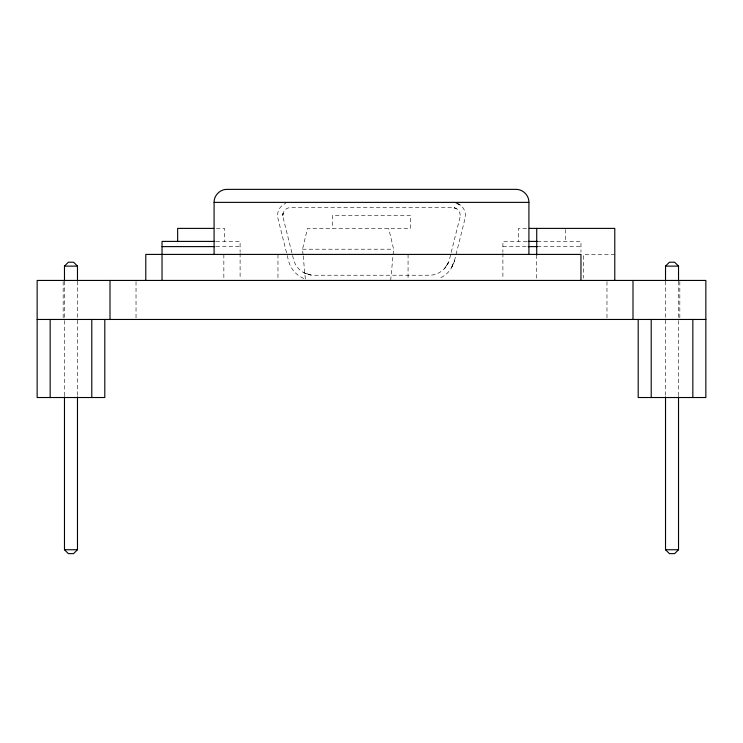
<?xml version="1.0" encoding="UTF-8"?>
<svg xmlns="http://www.w3.org/2000/svg" width="743" height="743" viewBox="0 0 743 743"><rect width="100%" height="100%" fill="white"/><g stroke="black" fill="none" stroke-linecap="round" stroke-linejoin="round"><path stroke-width="0.56" stroke-dasharray="3.71 2.79" d="M390.679 280.436L392.982 255.898M393.093 254.784L393.614 249.211L388.7 228.389M303.07 254.784L302.55 249.211L307.463 228.389L410.526 228.389L410.526 215.386L332.474 215.386L332.474 228.389M216.408 228.389L224.488 228.389L224.488 241.401M526.592 228.389L518.512 228.389L518.512 241.401M215.999 241.401L240.1 241.401L240.1 252.249M527.001 241.401L502.9 241.401L502.9 252.249M537.338 241.401L580.961 241.401L580.961 252.249M215.999 246.611L240.1 246.611M502.9 246.611L527.001 246.611M537.338 246.611L580.961 246.611M302.55 249.211L393.614 249.211M614.786 254.412L583.561 254.412L583.561 278.17M455.301 202.7L460.632 205.3L457.075 203.563M303.181 255.898L305.484 280.436M679.826 281.578L679.826 319.462M678.526 281.17L678.526 319.369M678.526 320.53L678.526 396.929M665.524 281.17L665.524 396.929M606.975 281.578L606.975 319.462M565.349 229.476L565.349 241.401M536.725 254.988L536.725 278.123M502.9 253.372L502.9 278.179M408.065 254.412L408.065 278.17M277.966 254.412L277.966 278.17M240.1 253.372L240.1 278.179M223.847 254.412L223.847 278.17M136.025 281.578L136.025 319.462M77.476 281.17L77.476 396.929M64.474 281.17L64.474 319.369M64.474 320.53L64.474 396.929M63.174 281.578L63.174 319.462M457.214 203.294A13.012 13.012 0 0 1 465.034 218.535L454.484 260.719L451.187 268.39L454.484 260.719A26.024 26.024 0 0 1 439.132 278.476M303.868 278.476A26.024 26.024 0 0 1 288.516 260.719L277.966 218.535A13.012 13.012 0 0 1 285.786 203.294M282.953 213.761L282.786 215.544L283.52 212.071L282.953 213.761M459.982 217.281L449.441 259.465A20.813 20.813 0 0 1 429.24 275.226L313.76 275.226A20.813 20.813 0 0 1 293.559 259.465L283.018 217.281A7.801 7.801 0 0 1 290.587 207.576L452.413 207.576A7.801 7.801 0 0 1 459.982 217.281M448.391 262.567L444.667 268.39L448.391 262.567M310.49 274.966L303.933 272.765L310.49 274.966M455.83 208.365L454.14 207.771L457.344 209.331L455.83 208.365"/><path stroke-width="1.11" d="M214.086 254.412L214.086 202.375C213.9 195.418 220.142 189.186 227.089 189.363L515.911 189.363C522.858 189.186 529.1 195.418 528.914 202.375L528.914 254.412M64.474 280.009L64.474 266.124L68.375 262.214L73.576 262.214L77.476 266.124L77.476 280.009M77.476 396.929L77.476 549.736L73.576 553.637L68.375 553.637L64.474 549.736L64.474 396.929M665.524 280.009L665.524 266.124L669.424 262.214L674.625 262.214L678.526 266.124L678.526 280.009M678.526 396.929L678.526 549.736L674.625 553.637L669.424 553.637L665.524 549.736L665.524 396.929M214.086 202.375L528.914 202.375M213.733 228.389L177.651 228.389L177.651 241.401M529.267 228.389L614.786 228.389L614.786 280.436M214.848 241.401L162.039 241.401L162.039 280.436M528.152 241.401L537.338 241.401M162.039 246.611L214.848 246.611M528.152 246.611L537.338 246.611M64.474 266.124L77.476 266.124M665.524 266.124L678.526 266.124M37.15 319.462L705.85 319.462M64.474 549.736L77.476 549.736M665.524 549.736L678.526 549.736M692.838 319.462L692.838 397.524M651.212 319.462L651.212 397.524M638.2 319.462L638.2 397.524L705.85 397.524L705.85 280.436L37.15 280.436L37.15 397.524L104.8 397.524L104.8 319.462M632.999 280.436L632.999 319.462M580.961 280.436L580.961 254.412L145.786 254.412L145.786 280.436M536.725 228.389L536.725 254.988M110.001 280.436L110.001 319.462M91.788 319.462L91.788 397.524M50.162 319.462L50.162 397.524"/></g></svg>
